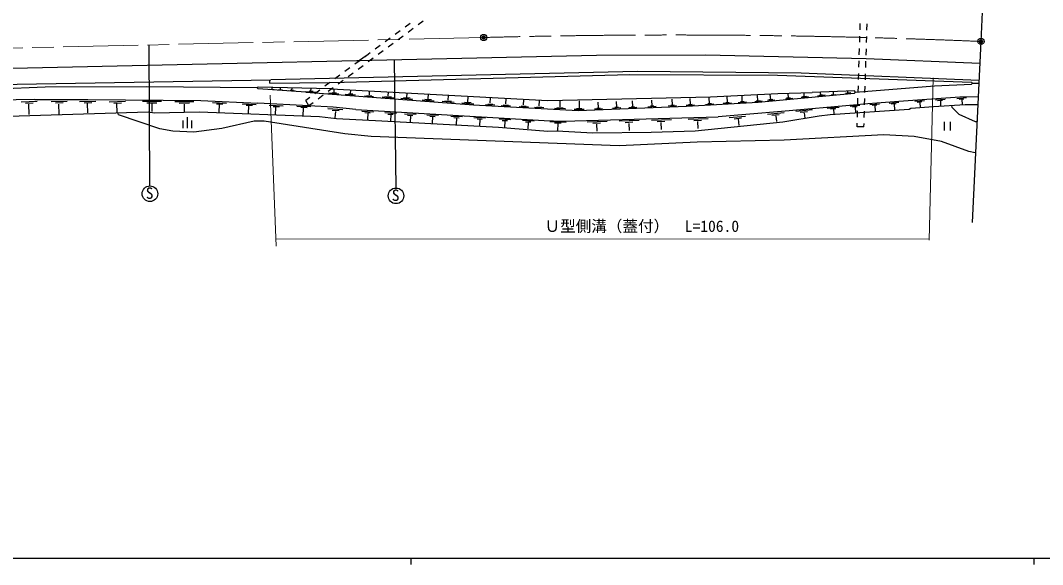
# Model space of a CAD drawing. Units: millimetres, scale not verified. Extents: x 40000 to 680000, y 20000 to 380000.
# Drawn here: x 205346 to 369400, y 204000 to 291326 of the extents above; entities that cross this region are included whole.
import ezdxf
from ezdxf.enums import TextEntityAlignment as Align

# ---------------------------------------------------------------- set-up
doc = ezdxf.new("R2010")
doc.units = ezdxf.units.MM
doc.header["$LTSCALE"] = 1000
doc.header["$PDMODE"] = 32
doc.header["$PDSIZE"] = 500
doc.linetypes.add('CHAIN', pattern=[18.5, 12, -1.5, 3.5, -1.5])
for name, color, linetype, lineweight in [('M-BGD', 7, 'Continuous', 25), ('M-BMK', 2, 'CHAIN', 13), ('M-BMK-SRVR', 3, 'Continuous', 25), ('M-STR-HTXT', 7, 'Continuous', 13), ('M-TTL-BAND', 7, 'Continuous', 25)]:
    doc.layers.add(name, color=color, linetype=linetype, lineweight=lineweight)
doc.layers.add('M-OTRS', color=6, linetype='Continuous')
doc.styles.add('ＭＳ ゴシック', font='')
doc.styles.get('ＭＳ ゴシック').set_extended_font_data('MS Gothic')

msp = doc.modelspace()

# ---------------------------------------------------------------- linework, layer by layer
at = {"layer": 'M-BGD'}
for p, q in [((267889, 290857), (267085, 290263)), ((270006, 291199), (269201, 290605)), ((340114, 289819), (340145, 290819)), ((341213, 289767), (341244, 290766)), ((266281, 289668), (265477, 289074)), ((266789, 288822), (265985, 288227)), ((268397, 290011), (267593, 289416)), ((340051, 287820), (340082, 288820)), ((341150, 287768), (341181, 288767)), ((225950, 287422), (226084, 264767)), ((263064, 287291), (262260, 286697)), ((264673, 288480), (263868, 287885)), ((265181, 287633), (264376, 287039)), ((297799, 285680), (168174, 282801)), ((261138, 285849), (259445, 284664)), ((261456, 286102), (260652, 285508)), ((263572, 286444), (262768, 285850)), ((315325, 285764), (297799, 285680)), ((341064, 285172), (315325, 285764)), ((339988, 285821), (340019, 286821)), ((341087, 285769), (341119, 286768)), ((259848, 284913), (259043, 284319)), ((260356, 284067), (259551, 283472)), ((261964, 285255), (261160, 284661)), ((265311, 284958), (265599, 264428)), ((339925, 283822), (339957, 284822)), ((341024, 283770), (341056, 284769)), ((359352, 284410), (341064, 285172)), ((304403, 283140), (245560, 281785)), ((256631, 282536), (255827, 281941)), ((257328, 281446), (303133, 282632)), ((258239, 283725), (257435, 283130)), ((258747, 282878), (257943, 282284)), ((303133, 282632), (326840, 282547)), ((330650, 282886), (304403, 283140)), ((326840, 282547), (357997, 281446)), ((359182, 281700), (330650, 282886)), ((339862, 281823), (339894, 282823)), ((340961, 281771), (340993, 282770)), ((209322, 280600), (99256, 276536)), ((136678, 280007), (245560, 281785)), ((225578, 280684), (209322, 280600)), ((243358, 280515), (225578, 280684)), ((243528, 280600), (243358, 280515)), ((255212, 280346), (243528, 280600)), ((245390, 281277), (245397, 281782)), ((245390, 281277), (254873, 281362)), ((255023, 281347), (254218, 280753)), ((254873, 281362), (257328, 281446)), ((257139, 281689), (256335, 281095)), ((339370, 279838), (352070, 280854)), ((339800, 279824), (339831, 280824)), ((340899, 279772), (340930, 280771)), ((352070, 280854), (357997, 281108)), ((357997, 281446), (358166, 281277)), ((357997, 281108), (358166, 281277)), ((358166, 281277), (359098, 281277)), ((243528, 280346), (243358, 280515)), ((251148, 279838), (243528, 280346)), ((245389, 280287), (246092, 280251)), ((245740, 280317), (245743, 280524)), ((246709, 280199), (247412, 280163)), ((247061, 280229), (247064, 280436)), ((248379, 280070), (249463, 280030)), ((248638, 280128), (249197, 280117)), ((248915, 280163), (248934, 280445)), ((251147, 279941), (252749, 279837)), ((251148, 279838), (278072, 277806)), ((251806, 278969), (251148, 278483)), ((251666, 280031), (252345, 279992)), ((251978, 280068), (251989, 280376)), ((253414, 280158), (252610, 279564)), ((253922, 279312), (253118, 278717)), ((255531, 280500), (254726, 279906)), ((254810, 279692), (256450, 279570)), ((255212, 280346), (290010, 278483)), ((255369, 279771), (256062, 279733)), ((255695, 279830), (255708, 280271)), ((257458, 279491), (259098, 279370)), ((258016, 279571), (258710, 279533)), ((258342, 279630), (258356, 280070)), ((260565, 279202), (262021, 279115)), ((260967, 279281), (261740, 279236)), ((261345, 279361), (261393, 279978)), ((265310, 278841), (263386, 278997)), ((263828, 279138), (264894, 279070)), ((264358, 279216), (264399, 279813)), ((266849, 278948), (267915, 278880)), ((267379, 279026), (267420, 279623)), ((270795, 278768), (270847, 279532)), ((273990, 278527), (274042, 279291)), ((277155, 278288), (277207, 279052)), ((290010, 278483), (316087, 279076)), ((315957, 278020), (315915, 278929)), ((316087, 279076), (326924, 279584)), ((318825, 278190), (318784, 279098)), ((321203, 278330), (321162, 279238)), ((323726, 278449), (323656, 279259)), ((323759, 278230), (339201, 279668)), ((325761, 278639), (325692, 279449)), ((326924, 279584), (332428, 279753)), ((328616, 278905), (328585, 279577)), ((331843, 279059), (330674, 278955)), ((331506, 279114), (330865, 279066)), ((331163, 279142), (331125, 279634)), ((339201, 280007), (332428, 279753)), ((334496, 279312), (333268, 279194)), ((334038, 279360), (333542, 279298)), ((333793, 279379), (333771, 279766)), ((335483, 279383), (336218, 279455)), ((335848, 279469), (335834, 279820)), ((338608, 279685), (337752, 279615)), ((338153, 279686), (338140, 279930)), ((339370, 279838), (339201, 280007)), ((339370, 279838), (339201, 279668)), ((356134, 278991), (346313, 278314)), ((355655, 278809), (357215, 278934)), ((359098, 279076), (356134, 278991)), ((207629, 278652), (191458, 278314)), ((205438, 278289), (208036, 278371)), ((206164, 278066), (207392, 278113)), ((206620, 277891), (206678, 276241)), ((207629, 278652), (216180, 278652)), ((210252, 278311), (212850, 278392)), ((210978, 278088), (212206, 278135)), ((211434, 277913), (211493, 276263)), ((214851, 278311), (217448, 278392)), ((215576, 278088), (216805, 278135)), ((216030, 277990), (216082, 276512)), ((216180, 278652), (234299, 278483)), ((219593, 278266), (222191, 278348)), ((220318, 278044), (221547, 278091)), ((220772, 277945), (220819, 276619)), ((224914, 278363), (227972, 278355)), ((225632, 278114), (227262, 278129)), ((226428, 277950), (226435, 276717)), ((230116, 278315), (233174, 278307)), ((230834, 278065), (232464, 278081)), ((231629, 277901), (231637, 276668)), ((234299, 278483), (243443, 278060)), ((236189, 278150), (238436, 278068)), ((236834, 277957), (237854, 277936)), ((237245, 277838), (237193, 276605)), ((240907, 277931), (243154, 277849)), ((241552, 277739), (242572, 277718)), ((241963, 277619), (241911, 276387)), ((251656, 277636), (243443, 278060)), ((245245, 277713), (247492, 277631)), ((245890, 277521), (246910, 277500)), ((246301, 277401), (246249, 276168)), ((249693, 277577), (251940, 277495)), ((250338, 277384), (251358, 277364)), ((250749, 277265), (250697, 276032)), ((251656, 277636), (251148, 278483)), ((252314, 278123), (251656, 277636)), ((255550, 277382), (251656, 277636)), ((259191, 277044), (255550, 277382)), ((268331, 278651), (266407, 278807)), ((271746, 278393), (269822, 278549)), ((270264, 278690), (271330, 278622)), ((274942, 278152), (273018, 278308)), ((273460, 278449), (274526, 278381)), ((278106, 277913), (276182, 278069)), ((276624, 278210), (277690, 278142)), ((278072, 277806), (294836, 276874)), ((281509, 277715), (280011, 277783)), ((280338, 277898), (281176, 277866)), ((280754, 278080), (280786, 278875)), ((284018, 277576), (282520, 277644)), ((282848, 277758), (283685, 277727)), ((283264, 277940), (283295, 278736)), ((286869, 277418), (285371, 277485)), ((285698, 277600), (286536, 277569)), ((286114, 277782), (286146, 278578)), ((289378, 277278), (287880, 277346)), ((288208, 277460), (289045, 277429)), ((288624, 277642), (288655, 278438)), ((291456, 277341), (292454, 277325)), ((291981, 277450), (291992, 278381)), ((294836, 276874), (312277, 277552)), ((295072, 277285), (295072, 278434)), ((298129, 277308), (298088, 278216)), ((301705, 277279), (300377, 277206)), ((301330, 277359), (300769, 277331)), ((301046, 277421), (301004, 278330)), ((304303, 277380), (302975, 277307)), ((303929, 277460), (303367, 277432)), ((303644, 277522), (303603, 278431)), ((307398, 277500), (306070, 277427)), ((307024, 277580), (306462, 277552)), ((306739, 277642), (306698, 278551)), ((310658, 277627), (309330, 277554)), ((310283, 277707), (309722, 277679)), ((309999, 277769), (309958, 278677)), ((313534, 277754), (312206, 277681)), ((312277, 277552), (323759, 278230)), ((313160, 277833), (312598, 277806)), ((312875, 277896), (312834, 278804)), ((316616, 277878), (315288, 277805)), ((316241, 277958), (315679, 277930)), ((319484, 278047), (318156, 277975)), ((319110, 278127), (318548, 278099)), ((321862, 278188), (320534, 278115)), ((321488, 278268), (320926, 278240)), ((324405, 278366), (323237, 278262)), ((324069, 278421), (323427, 278373)), ((326441, 278555), (325272, 278451)), ((326105, 278611), (325463, 278562)), ((339624, 277806), (327517, 276705)), ((329295, 278821), (328127, 278717)), ((328959, 278877), (328318, 278828)), ((334845, 277244), (336769, 277431)), ((338531, 277590), (340091, 277715)), ((338885, 277455), (339660, 277533)), ((339327, 277408), (339395, 276524)), ((340640, 277890), (339624, 277806)), ((339737, 277825), (339768, 278825)), ((346313, 278314), (340640, 277890)), ((340836, 277773), (340867, 278772)), ((341690, 277840), (343250, 277965)), ((342044, 277705), (342819, 277783)), ((342486, 277658), (342553, 276774)), ((344765, 278070), (346325, 278195)), ((345118, 277935), (345893, 278013)), ((345560, 277888), (345628, 277004)), ((351901, 277467), (348260, 277213)), ((348905, 278359), (350465, 278484)), ((349258, 278224), (350033, 278302)), ((349700, 278177), (349729, 277374)), ((356981, 277806), (351901, 277467)), ((352202, 278587), (353762, 278711)), ((352556, 278451), (353331, 278529)), ((352998, 278405), (353026, 277602)), ((354780, 277636), (354864, 277382)), ((354864, 277382), (355965, 276282)), ((356009, 278674), (356784, 278752)), ((356451, 278627), (356480, 277825)), ((359013, 277806), (356981, 277806)), ((225832, 276620), (196792, 275689)), ((221091, 276197), (221006, 276366)), ((227695, 273911), (221091, 276197)), ((226848, 276451), (225832, 276620)), ((234045, 276620), (226848, 276451)), ((232155, 274038), (232155, 275788)), ((253349, 275858), (234045, 276620)), ((256058, 275520), (253349, 275858)), ((254698, 277179), (257116, 277018)), ((255385, 276909), (256487, 276857)), ((255889, 276732), (255832, 275686)), ((259191, 277044), (267404, 276536)), ((260149, 276762), (262021, 276684)), ((260648, 276528), (261490, 276513)), ((261085, 276435), (261038, 275405)), ((263835, 276534), (265707, 276456)), ((264334, 276300), (265176, 276285)), ((264771, 276207), (264724, 275177)), ((266995, 276341), (268868, 276263)), ((267404, 276536), (289417, 275266)), ((267495, 276107), (268337, 276092)), ((267932, 276014), (267885, 274984)), ((270550, 276185), (272422, 276107)), ((271049, 275951), (271892, 275935)), ((271486, 275857), (271439, 274827)), ((274406, 275962), (276279, 275884)), ((274906, 275728), (275748, 275713)), ((275343, 275635), (275296, 274605)), ((278127, 275748), (280000, 275670)), ((292834, 277117), (291076, 277205)), ((292380, 275181), (311515, 275689)), ((295829, 277051), (294245, 277051)), ((294604, 277191), (295431, 277191)), ((298788, 277166), (297460, 277093)), ((298413, 277246), (297852, 277218)), ((311515, 275689), (317357, 275858)), ((327517, 276705), (317357, 275858)), ((319095, 275740), (321704, 275986)), ((319905, 275551), (321065, 275687)), ((325258, 276271), (327934, 276552)), ((325968, 276100), (327130, 276232)), ((326615, 275998), (326701, 275085)), ((333528, 275943), (327686, 275012)), ((329794, 276765), (332470, 277046)), ((330504, 276594), (331667, 276726)), ((331152, 276492), (331253, 275617)), ((335306, 276197), (333528, 275943)), ((348006, 277044), (335306, 276197)), ((335349, 277114), (336234, 277213)), ((335849, 277072), (335922, 276339)), ((339674, 275826), (339705, 276826)), ((340773, 275774), (340804, 276773)), ((348260, 277213), (348006, 277044)), ((355965, 276282), (358590, 275096)), ((231455, 274038), (231455, 275263)), ((232855, 274038), (232855, 275263)), ((237686, 273996), (233198, 273403)), ((242850, 275181), (237686, 273996)), ((244459, 275181), (242850, 275181)), ((257413, 273149), (244459, 275181)), ((263340, 275181), (256058, 275520)), ((282051, 274165), (263340, 275181)), ((278627, 275514), (279469, 275498)), ((279064, 275420), (279017, 274390)), ((290010, 273488), (282051, 274165)), ((282170, 275514), (284043, 275436)), ((282670, 275280), (283512, 275265)), ((283107, 275187), (283060, 274157)), ((285911, 275299), (287783, 275221)), ((286410, 275065), (287253, 275049)), ((286847, 274971), (286800, 273941)), ((289417, 275266), (292380, 275181)), ((290296, 275096), (290429, 275088)), ((290429, 275088), (292949, 275010)), ((291061, 274893), (292145, 274885)), ((291583, 274752), (291552, 273660)), ((296306, 275068), (299512, 275174)), ((297223, 274834), (298460, 274892)), ((297821, 274663), (297862, 273544)), ((301468, 275205), (304675, 275311)), ((302385, 274971), (303623, 275029)), ((302983, 274800), (303025, 273682)), ((306619, 275328), (309826, 275433)), ((307536, 275094), (308774, 275151)), ((308134, 274922), (308176, 273804)), ((312502, 275491), (315709, 275596)), ((313419, 275257), (314657, 275314)), ((327686, 275012), (313632, 273572)), ((314017, 275085), (314059, 273967)), ((320550, 275510), (320664, 274464)), ((339624, 274250), (339642, 274827)), ((340725, 274250), (339624, 274250)), ((340725, 274250), (340741, 274774)), ((353598, 275061), (353598, 273661)), ((354648, 273661), (354648, 275061)), ((358590, 275096), (358844, 275096)), ((358928, 275266), (358844, 275096)), ((229812, 273572), (227695, 273911)), ((233198, 273403), (229812, 273572)), ((261646, 272726), (257413, 273149)), ((301440, 271202), (261646, 272726)), ((291449, 273572), (290010, 273488)), ((297206, 273234), (291449, 273572)), ((306604, 273318), (297206, 273234)), ((313632, 273572), (306604, 273318)), ((343942, 272980), (327940, 272133)), ((348768, 272726), (343942, 272980)), ((353171, 271879), (348768, 272726)), ((313970, 271794), (301440, 271202)), ((327940, 272133), (313970, 271794)), ((357574, 270270), (353171, 271879)), ((358590, 270101), (357574, 270270))]:
    msp.add_line(p, q, dxfattribs=at)
for centre in [(226125, 263518), (265621, 263178)]:
    msp.add_circle(centre, 1250, dxfattribs=at)
at = {"layer": 'M-BMK'}
msp.add_line((279710, 288589), (179498, 286348), dxfattribs=at)
msp.add_arc((310336, -876614), 1165605, 87.58138, 91.5056, dxfattribs=at)
at = {"layer": 'M-BMK-SRVR'}
for p, q in [((359525, 287953), (360898, 317002)), ((358151, 258903), (359525, 287953))]:
    msp.add_line(p, q, dxfattribs=at)
for centre in [(279710, 288589), (359525, 287953)]:
    msp.add_circle(centre, 500, dxfattribs=at)
for p in [(279710, 288589), (359525, 287953)]:
    msp.add_point(p, dxfattribs=at)
at = {"layer": 'M-OTRS'}
msp.add_point((359525, 287953), dxfattribs=at)
at = {"layer": 'M-STR-HTXT'}
for p, q in [((351816, 282124), (351218, 256044)), ((245402, 279308), (246406, 255115)), ((246406, 256300), (351222, 256216))]:
    msp.add_line(p, q, dxfattribs=at)
at = {"layer": 'M-TTL-BAND'}
for p, q in [((40000, 205000), (579000, 205000)), ((268000, 205000), (268000, 204000)), ((368000, 205000), (368000, 204000))]:
    msp.add_line(p, q, dxfattribs=at)

# ---------------------------------------------------------------- texts
at = {"layer": 'M-BGD', "style": 'ＭＳ ゴシック'}
for p in [(225446, 262144), (264942, 261805)]:
    msp.add_text('S', height=1833, dxfattribs=at).set_placement(p, align=Align.BOTTOM_LEFT)
at = {"layer": 'M-STR-HTXT', "style": 'ＭＳ ゴシック'}
msp.add_text('Ｕ型側溝（蓋付）\u3000L=106.0', height=1833, dxfattribs=at).set_placement((289463, 256843), align=Align.BOTTOM_LEFT)

doc.saveas('drawing.dxf')
